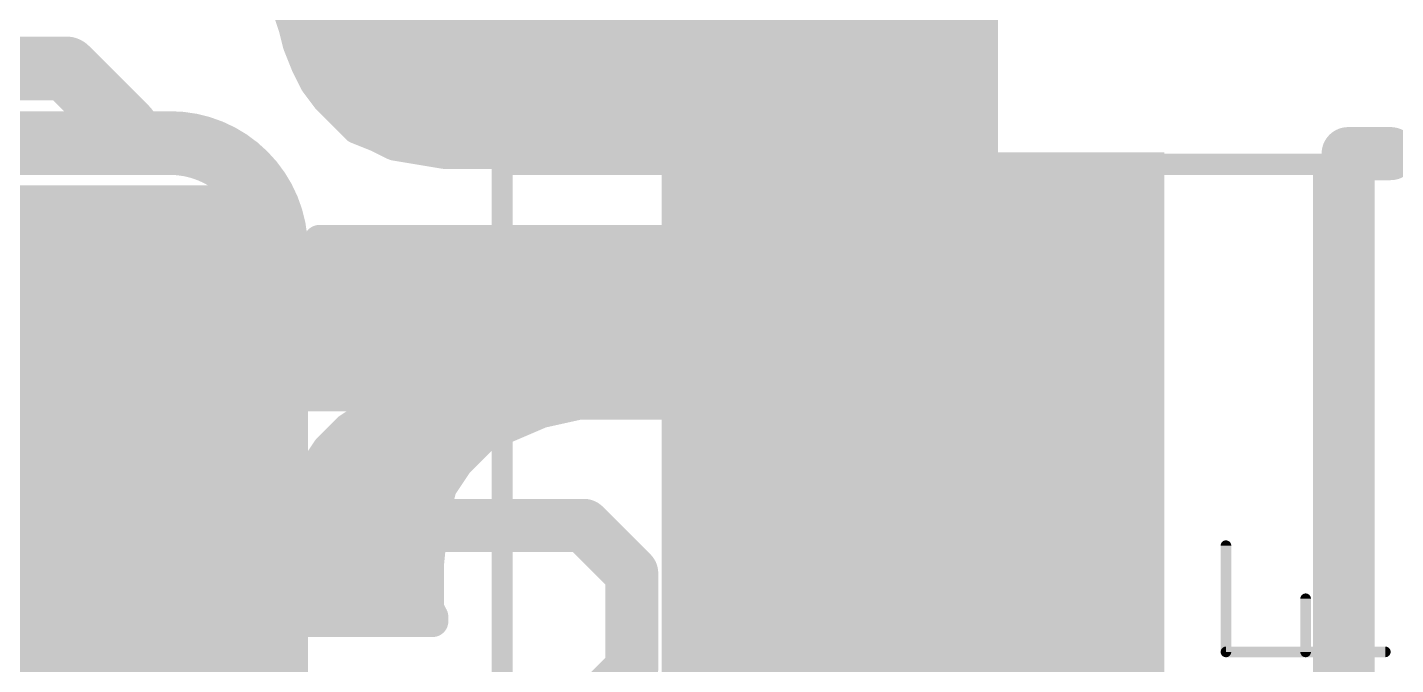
# Model space of a CAD drawing. Extents: x -33 to 74, y -9 to 23.
# Drawn here: x 5.501 to 8.775, y 7.896 to 9.421 of the extents above; entities that cross this region are included whole.
import ezdxf

# ---------------------------------------------------------------- set-up
doc = ezdxf.new("R2010")
doc.units = 0
for name, color, linetype in [('1', 12, 'CONTINUOUS'), ('16', 132, 'CONTINUOUS'), ('21', 41, 'CONTINUOUS'), ('22', 40, 'CONTINUOUS'), ('27', 253, 'CONTINUOUS'), ('29', 253, 'CONTINUOUS'), ('31', 253, 'CONTINUOUS'), ('39', 12, 'CONTINUOUS'), ('51', 53, 'CONTINUOUS')]:
    doc.layers.add(name, color=color, linetype=linetype)

# ---------------------------------------------------------------- blocks, each defined once
blk = doc.blocks.new('RECT')
blk.add_solid([(-0.5, -0.5), (0.5, -0.5), (-0.5, 0.5), (0.5, 0.5)])

msp = doc.modelspace()

# ---------------------------------------------------------------- linework, layer by layer
at = {"layer": '1', "const_width": 0.4064}
for points in [[(7.62, 9.525), (8.255, 10.16)], [(7.62, 9.525), (7.62, 8.47)]]:
    msp.add_lwpolyline(points, dxfattribs=at)
at = {"layer": '1', "const_width": 0.2032}
for points in [[(7.5482, 9.5968, 1), (7.6918, 9.4532)], [(7.5184, 8.47, 1), (7.7216, 8.47)]]:
    msp.add_lwpolyline(points, format="xyb", dxfattribs=at)
at = {"layer": '16', "const_width": 0.4064}
msp.add_lwpolyline([(9.271, 8.001), (7.62, 6.35)], dxfattribs=at)
at = {"layer": '21'}
for points, const_width in [([(5.842, 9.144), (4.318, 9.144)], 0.1524), ([(8.6614, 6.1214), (8.6614, 9.1186)], 0.127), ([(8.6614, 9.1186), (8.763, 9.1186)], 0.127), ([(6.096, 8.89), (6.096, 6.35)], 0.1524), ([(6.8325, 8.2291), (6.2605, 8.2291)], 0.127), ([(6.9469, 8.1147), (6.8325, 8.2291)], 0.127), ([(6.9469, 7.8859), (6.9469, 8.1147)], 0.127), ([(6.8325, 7.7715), (6.9469, 7.8859)], 0.127)]:
    msp.add_lwpolyline(points, dxfattribs=dict(at, const_width=const_width))
for points, const_width in [([(6.096, 8.89, 0.4142), (5.842, 9.144)], 0.1524), ([(5.842, 9.1821, 1), (5.842, 9.1059)], 0.0762), ([(5.842, 9.1059, 1), (5.842, 9.1821)], 0.0762), ([(8.6932, 9.1186, 1), (8.6296, 9.1186)], 0.0635), ([(8.6614, 9.1504, 1), (8.6614, 9.0869)], 0.0635), ([(8.763, 9.0869, 1), (8.763, 9.1504)], 0.0635), ([(6.1341, 8.89, 1), (6.0579, 8.89)], 0.0762), ([(6.0579, 8.89, 1), (6.1341, 8.89)], 0.0762), ([(6.2605, 8.2609, 1), (6.2605, 8.1974)], 0.0635), ([(6.855, 8.2516, 1), (6.8101, 8.2067)], 0.0635), ([(6.8325, 8.1974, 1), (6.8325, 8.2609)], 0.0635), ([(6.9787, 8.1147, 1), (6.9152, 8.1147)], 0.0635), ([(6.9244, 8.0923, 1), (6.9694, 8.1372)], 0.0635), ([(6.9694, 7.8635, 1), (6.9244, 7.9084)], 0.0635), ([(6.9152, 7.8859, 1), (6.9787, 7.8859)], 0.0635)]:
    msp.add_lwpolyline(points, format="xyb", dxfattribs=dict(at, const_width=const_width))
at = {"layer": '22'}
for points, const_width in [([(6.12, 9.48), (6.14, 9.42)], 0.0762), ([(7.55, 9.08), (7.55, 9.47)], 0.0762), ([(6.1304, 9.4488), (7.55, 9.4488)], 0.0762), ([(6.14, 9.42), (6.15, 9.38)], 0.0762), ([(5.5941, 9.3225), (5.3059, 9.3225)], 0.1524), ([(5.7381, 9.1785), (5.5941, 9.3225)], 0.1524), ([(6.15, 9.38), (6.17, 9.33)], 0.0762), ([(6.153, 9.3726), (7.55, 9.3726)], 0.0762), ([(6.17, 9.33), (6.19, 9.29)], 0.0762), ([(6.1868, 9.2964), (7.55, 9.2964)], 0.0762), ([(6.19, 9.29), (6.22, 9.25)], 0.0762), ([(6.22, 9.25), (6.26, 9.21)], 0.0762), ([(6.2498, 9.2202), (7.55, 9.2202)], 0.0762), ([(6.26, 9.21), (6.29, 9.18)], 0.0762), ([(6.29, 9.18), (6.34, 9.16)], 0.0762), ([(6.34, 9.16), (6.38, 9.14)], 0.0762), ([(6.372, 9.144), (7.55, 9.144)], 0.0762), ([(6.38, 9.14), (6.44, 9.13)], 0.0762), ([(6.44, 9.13), (6.5, 9.12)], 0.0762), ([(6.5, 9.12), (7.4, 9.12)], 0.0762), ([(7.4, 9.12), (7.42, 9.11)], 0.0762), ([(7.42, 9.11), (7.46, 9.11)], 0.0762), ([(7.46, 9.11), (7.48, 9.1)], 0.0762), ([(7.48, 9.1), (7.49, 9.1)], 0.0762), ([(7.49, 9.1), (7.51, 9.09)], 0.0762), ([(7.51, 9.09), (7.52, 9.09)], 0.0762), ([(7.52, 9.09), (7.54, 9.08)], 0.0762), ([(7.54, 9.08), (7.55, 9.08)], 0.0762), ([(5.3059, 8.8904), (5.45, 8.8904)], 0.1524), ([(6.2, 8.91), (6.19, 8.86)], 0.0762), ([(6.37, 8.91), (6.2, 8.91)], 0.0762), ([(7.55, 8.91), (6.37, 8.91)], 0.0762), ([(7.55, 8.52), (7.55, 8.91)], 0.0762), ([(6.19, 8.86), (6.18, 8.81)], 0.0762), ([(6.1858, 8.8392), (7.55, 8.8392)], 0.0762), ([(6.18, 8.81), (6.17, 8.77)], 0.0762), ([(6.17, 8.77), (6.17, 8.72)], 0.0762), ([(6.17, 8.763), (7.55, 8.763)], 0.0762), ([(6.17, 8.72), (6.16, 8.67)], 0.0762), ([(6.1634, 8.6868), (7.55, 8.6868)], 0.0762), ([(5.5941, 8.4582), (5.7381, 8.6023)], 0.1524), ([(6.16, 8.67), (6.15, 8.63)], 0.0762), ([(6.15, 8.63), (6.14, 8.58)], 0.0762), ([(6.1461, 8.6106), (7.55, 8.6106)], 0.0762), ([(6.14, 8.58), (6.13, 8.54)], 0.0762), ([(6.13, 8.54), (6.4, 8.54)], 0.0762), ([(6.4, 8.53), (6.33, 8.5)], 0.0762), ([(6.4, 8.54), (6.4, 8.53)], 0.0762), ([(6.4, 8.5344), (7.55, 8.5344)], 0.0762), ([(6.73, 8.5), (6.82, 8.52)], 0.0762), ([(6.82, 8.52), (7.55, 8.52)], 0.0762), ([(5.3059, 8.4582), (5.5941, 8.4582)], 0.1524), ([(6.33, 8.5), (6.27, 8.46)], 0.0762), ([(6.66, 8.47), (6.73, 8.5)], 0.0762), ([(6.27, 8.46), (6.22, 8.41)], 0.0762), ([(6.2682, 8.4582), (6.6325, 8.4582)], 0.0762), ([(6.59, 8.44), (6.66, 8.47)], 0.0762), ([(6.22, 8.41), (6.18, 8.35)], 0.0762), ([(6.53, 8.38), (6.59, 8.44)], 0.0762), ([(6.2013, 8.382), (6.532, 8.382)], 0.0762), ([(6.49, 8.32), (6.53, 8.38)], 0.0762), ([(6.18, 8.35), (6.14, 8.29)], 0.0762), ([(6.47, 8.24), (6.49, 8.32)], 0.0762), ([(6.14, 8.29), (6.12, 8.22)], 0.0762), ([(6.1505, 8.3058), (6.4865, 8.3058)], 0.0762), ([(6.12, 8.22), (6.1, 8.15)], 0.0762), ([(6.1227, 8.2296), (6.469, 8.2296)], 0.0762), ([(6.46, 8.14), (6.47, 8.24)], 0.0762), ([(6.1, 8.15), (6.1, 8.01)], 0.0762), ([(6.101, 8.1534), (6.4613, 8.1534)], 0.0762), ([(6.46, 8.03), (6.46, 8.14)], 0.0762), ([(6.1, 8.0772), (6.46, 8.0772)], 0.0762), ([(6.47, 8.01), (6.46, 8.03)], 0.0762), ([(6.1, 8.01), (6.11, 8)], 0.0762), ([(6.109, 8.001), (6.47, 8.001)], 0.0762), ([(6.11, 8), (6.47, 8)], 0.0762), ([(6.47, 8), (6.47, 8.01)], 0.0762)]:
    msp.add_lwpolyline(points, dxfattribs=dict(at, const_width=const_width))
for points, const_width in [([(6.1304, 9.4679, 1), (6.1304, 9.4298)], 0.0381), ([(7.55, 9.4298, 1), (7.55, 9.4679)], 0.0381), ([(6.1585, 9.4246, 1), (6.1215, 9.4154)], 0.0381), ([(6.1219, 9.414, 1), (6.1581, 9.426)], 0.0381), ([(5.621, 9.3495, 1), (5.5671, 9.2956)], 0.0762), ([(5.5941, 9.2844, 1), (5.5941, 9.3606)], 0.0762), ([(6.1677, 9.3871, 1), (6.1323, 9.3729)], 0.0381), ([(6.1315, 9.3754, 1), (6.1685, 9.3846)], 0.0381), ([(6.153, 9.3917, 1), (6.153, 9.3536)], 0.0381), ([(7.55, 9.3536, 1), (7.55, 9.3917)], 0.0381), ([(6.187, 9.3385, 1), (6.153, 9.3215)], 0.0381), ([(6.1523, 9.3229, 1), (6.1877, 9.3371)], 0.0381), ([(6.1868, 9.3155, 1), (6.1868, 9.2774)], 0.0381), ([(7.55, 9.2774, 1), (7.55, 9.3155)], 0.0381), ([(6.2052, 9.3014, 1), (6.1748, 9.2786)], 0.0381), ([(6.173, 9.2815, 1), (6.207, 9.2985)], 0.0381), ([(6.2335, 9.2635, 1), (6.2065, 9.2365)], 0.0381), ([(6.2048, 9.2386, 1), (6.2352, 9.2614)], 0.0381), ([(5.7112, 9.1515, 1), (5.7651, 9.2054)], 0.0762), ([(6.2498, 9.2393, 1), (6.2498, 9.2012)], 0.0381), ([(6.2735, 9.2235, 1), (6.2465, 9.1965)], 0.0381), ([(6.2465, 9.1965, 1), (6.2735, 9.2235)], 0.0381), ([(7.55, 9.2012, 1), (7.55, 9.2393)], 0.0381), ([(6.2971, 9.1977, 1), (6.2829, 9.1623)], 0.0381), ([(6.2765, 9.1665, 1), (6.3035, 9.1935)], 0.0381), ([(6.3485, 9.177, 1), (6.3315, 9.143)], 0.0381), ([(6.3329, 9.1423, 1), (6.3471, 9.1777)], 0.0381), ([(6.372, 9.1631, 1), (6.372, 9.125)], 0.0381), ([(6.3831, 9.1588, 1), (6.3769, 9.1212)], 0.0381), ([(6.3715, 9.123, 1), (6.3885, 9.157)], 0.0381), ([(7.55, 9.125, 1), (7.55, 9.1631)], 0.0381), ([(6.4431, 9.1488, 1), (6.4369, 9.1112)], 0.0381), ([(6.4369, 9.1112, 1), (6.4431, 9.1488)], 0.0381), ([(6.5, 9.1391, 1), (6.5, 9.101)], 0.0381), ([(6.4969, 9.1012, 1), (6.5031, 9.1388)], 0.0381), ([(7.4085, 9.137, 1), (7.3915, 9.103)], 0.0381), ([(7.4, 9.101, 1), (7.4, 9.1391)], 0.0381), ([(7.42, 9.1291, 1), (7.42, 9.091)], 0.0381), ([(7.4115, 9.093, 1), (7.4285, 9.127)], 0.0381), ([(7.4685, 9.127, 1), (7.4515, 9.093)], 0.0381), ([(7.46, 9.091, 1), (7.46, 9.1291)], 0.0381), ([(7.48, 9.119, 1), (7.48, 9.0809)], 0.0381), ([(7.4985, 9.117, 1), (7.4815, 9.083)], 0.0381), ([(7.4715, 9.083, 1), (7.4885, 9.117)], 0.0381), ([(7.49, 9.0809, 1), (7.49, 9.119)], 0.0381), ([(7.51, 9.109, 1), (7.51, 9.0709)], 0.0381), ([(7.5285, 9.107, 1), (7.5115, 9.073)], 0.0381), ([(7.5015, 9.073, 1), (7.5185, 9.107)], 0.0381), ([(7.52, 9.0709, 1), (7.52, 9.109)], 0.0381), ([(7.54, 9.0991, 1), (7.54, 9.061)], 0.0381), ([(7.5315, 9.063, 1), (7.5485, 9.097)], 0.0381), ([(7.55, 9.061, 1), (7.55, 9.0991)], 0.0381), ([(7.531, 9.08, 1), (7.5691, 9.08)], 0.0381), ([(5.45, 8.8523, 1), (5.45, 8.9285)], 0.0762), ([(6.2, 8.9291, 1), (6.2, 8.891)], 0.0381), ([(6.2187, 8.9063, 1), (6.1813, 8.9137)], 0.0381), ([(6.37, 8.9291, 1), (6.37, 8.891)], 0.0381), ([(6.37, 8.891, 1), (6.37, 8.9291)], 0.0381), ([(7.5691, 8.91, 1), (7.531, 8.91)], 0.0381), ([(7.55, 8.891, 1), (7.55, 8.9291)], 0.0381), ([(6.1858, 8.8582, 1), (6.1858, 8.8201)], 0.0381), ([(6.1713, 8.8637, 1), (6.2087, 8.8563)], 0.0381), ([(6.2087, 8.8563, 1), (6.1713, 8.8637)], 0.0381), ([(7.55, 8.8201, 1), (7.55, 8.8582)], 0.0381), ([(6.1985, 8.8054, 1), (6.1615, 8.8146)], 0.0381), ([(6.189, 8.77, 1), (6.1509, 8.77)], 0.0381), ([(6.1613, 8.8137, 1), (6.1987, 8.8063)], 0.0381), ([(6.17, 8.782, 1), (6.17, 8.7439)], 0.0381), ([(6.1515, 8.7746, 1), (6.1885, 8.7654)], 0.0381), ([(7.55, 8.7439, 1), (7.55, 8.782)], 0.0381), ([(6.1887, 8.7163, 1), (6.1513, 8.7237)], 0.0381), ([(6.1634, 8.7058, 1), (6.1634, 8.6677)], 0.0381), ([(6.1509, 8.72, 1), (6.189, 8.72)], 0.0381), ([(7.55, 8.6677, 1), (7.55, 8.7058)], 0.0381), ([(5.7651, 8.5753, 1), (5.7112, 8.6292)], 0.0762), ([(6.1413, 8.6737, 1), (6.1787, 8.6663)], 0.0381), ([(6.1785, 8.6654, 1), (6.1415, 8.6746)], 0.0381), ([(6.1461, 8.6296, 1), (6.1461, 8.5915)], 0.0381), ([(6.1315, 8.6346, 1), (6.1685, 8.6254)], 0.0381), ([(6.1687, 8.6263, 1), (6.1313, 8.6337)], 0.0381), ([(7.55, 8.5915, 1), (7.55, 8.6296)], 0.0381), ([(6.1585, 8.5754, 1), (6.1215, 8.5846)], 0.0381), ([(6.1213, 8.5837, 1), (6.1587, 8.5763)], 0.0381), ([(6.13, 8.5591, 1), (6.13, 8.521)], 0.0381), ([(6.1115, 8.5446, 1), (6.1485, 8.5354)], 0.0381), ([(6.4, 8.5534, 1), (6.4, 8.5153)], 0.0381), ([(6.4191, 8.54, 1), (6.381, 8.54)], 0.0381), ([(6.381, 8.53, 1), (6.4191, 8.53)], 0.0381), ([(6.4075, 8.5125, 1), (6.3925, 8.5475)], 0.0381), ([(6.4, 8.521, 1), (6.4, 8.5591)], 0.0381), ([(6.82, 8.539, 1), (6.82, 8.5009)], 0.0381), ([(6.8241, 8.5014, 1), (6.8159, 8.5386)], 0.0381), ([(7.55, 8.5153, 1), (7.55, 8.5534)], 0.0381), ([(7.55, 8.5009, 1), (7.55, 8.539)], 0.0381), ([(5.5671, 8.4851, 1), (5.621, 8.4313)], 0.0762), ([(5.5941, 8.4201, 1), (5.5941, 8.4963)], 0.0762), ([(6.3225, 8.5175, 1), (6.3375, 8.4825)], 0.0381), ([(6.3406, 8.4841, 1), (6.3194, 8.5159)], 0.0381), ([(6.7259, 8.5186, 1), (6.7341, 8.4814)], 0.0381), ([(6.7375, 8.4825, 1), (6.7225, 8.5175)], 0.0381), ([(7.531, 8.52, 1), (7.5691, 8.52)], 0.0381), ([(6.2682, 8.4772, 1), (6.2682, 8.4391)], 0.0381), ([(6.2594, 8.4759, 1), (6.2806, 8.4441)], 0.0381), ([(6.2835, 8.4465, 1), (6.2565, 8.4735)], 0.0381), ([(6.6325, 8.4391, 1), (6.6325, 8.4772)], 0.0381), ([(6.6525, 8.4875, 1), (6.6675, 8.4525)], 0.0381), ([(6.6675, 8.4525, 1), (6.6525, 8.4875)], 0.0381), ([(6.2359, 8.3994, 1), (6.2041, 8.4206)], 0.0381), ([(6.5825, 8.4575, 1), (6.5975, 8.4225)], 0.0381), ([(6.6035, 8.4265, 1), (6.5765, 8.4535)], 0.0381), ([(6.2013, 8.401, 1), (6.2013, 8.3629)], 0.0381), ([(6.2065, 8.4235, 1), (6.2335, 8.3965)], 0.0381), ([(6.5459, 8.3694, 1), (6.5141, 8.3906)], 0.0381), ([(6.532, 8.3629, 1), (6.532, 8.401)], 0.0381), ([(6.1959, 8.3394, 1), (6.1641, 8.3606)], 0.0381), ([(6.5165, 8.3935, 1), (6.5435, 8.3665)], 0.0381), ([(6.1641, 8.3606, 1), (6.1959, 8.3394)], 0.0381), ([(6.4741, 8.3306, 1), (6.5059, 8.3094)], 0.0381), ([(6.5085, 8.3154, 1), (6.4715, 8.3246)], 0.0381), ([(6.1241, 8.3006, 1), (6.1559, 8.2794)], 0.0381), ([(6.1583, 8.2848, 1), (6.1217, 8.2952)], 0.0381), ([(6.1505, 8.3248, 1), (6.1505, 8.2867)], 0.0381), ([(6.4865, 8.2867, 1), (6.4865, 8.3248)], 0.0381), ([(6.1383, 8.2148, 1), (6.1017, 8.2252)], 0.0381), ([(6.1227, 8.2486, 1), (6.1227, 8.2105)], 0.0381), ([(6.489, 8.2381, 1), (6.451, 8.2419)], 0.0381), ([(6.4515, 8.2446, 1), (6.4885, 8.2354)], 0.0381), ([(6.469, 8.2105, 1), (6.469, 8.2486)], 0.0381), ([(6.1017, 8.2252, 1), (6.1383, 8.2148)], 0.0381), ([(6.1191, 8.15, 1), (6.081, 8.15)], 0.0381), ([(6.101, 8.1724, 1), (6.101, 8.1343)], 0.0381), ([(6.4613, 8.1343, 1), (6.4613, 8.1724)], 0.0381), ([(6.0817, 8.1552, 1), (6.1183, 8.1448)], 0.0381), ([(6.479, 8.14, 1), (6.4409, 8.14)], 0.0381), ([(6.441, 8.1419, 1), (6.479, 8.1381)], 0.0381), ([(6.1, 8.0963, 1), (6.1, 8.0582)], 0.0381), ([(6.46, 8.0582, 1), (6.46, 8.0963)], 0.0381), ([(6.477, 8.0385, 1), (6.443, 8.0215)], 0.0381), ([(6.1135, 8.0235, 1), (6.0865, 7.9965)], 0.0381), ([(6.081, 8.01, 1), (6.1191, 8.01)], 0.0381), ([(6.109, 8.0201, 1), (6.109, 7.982)], 0.0381), ([(6.11, 8.0191, 1), (6.11, 7.9809)], 0.0381), ([(6.0965, 7.9865, 1), (6.1235, 8.0135)], 0.0381), ([(6.4409, 8.03, 1), (6.479, 8.03)], 0.0381), ([(6.4891, 8.01, 1), (6.451, 8.01)], 0.0381), ([(6.453, 8.0015, 1), (6.487, 8.0185)], 0.0381), ([(6.47, 7.982, 1), (6.47, 8.0201)], 0.0381), ([(6.47, 7.9809, 1), (6.47, 8.0191)], 0.0381), ([(6.451, 8, 1), (6.4891, 8)], 0.0381)]:
    msp.add_lwpolyline(points, format="xyb", dxfattribs=dict(at, const_width=const_width))
at = {"layer": '27', "const_width": 0.0254}
for points in [[(8.369, 7.9264), (8.369, 8.1806)], [(8.5596, 7.9264), (8.5596, 8.0535)], [(8.7503, 7.9264), (8.369, 7.9264)]]:
    msp.add_lwpolyline(points, dxfattribs=at)
at = {"layer": '27', "const_width": 0.0127}
for points in [[(8.3753, 8.1806, 1), (8.3626, 8.1806)], [(8.566, 8.0535, 1), (8.5533, 8.0535)], [(8.369, 7.9328, 1), (8.369, 7.9201)], [(8.3626, 7.9264, 1), (8.3753, 7.9264)], [(8.5533, 7.9264, 1), (8.566, 7.9264)], [(8.7503, 7.9201, 1), (8.7503, 7.9328)]]:
    msp.add_lwpolyline(points, format="xyb", dxfattribs=at)
at = {"layer": '39', "const_width": 0.0508}
for points in [[(6.637, 6.147), (6.637, 9.093)], [(6.637, 9.093), (8.603, 9.093)], [(8.603, 9.093), (8.603, 6.147)]]:
    msp.add_lwpolyline(points, dxfattribs=at)
at = {"layer": '39', "const_width": 0.0254}
for points in [[(6.6497, 9.093, 1), (6.6243, 9.093)], [(6.637, 9.1057, 1), (6.637, 9.0803)], [(8.6157, 9.093, 1), (8.5903, 9.093)], [(8.603, 9.0803, 1), (8.603, 9.1057)]]:
    msp.add_lwpolyline(points, format="xyb", dxfattribs=at)
at = {"layer": '51'}
for points, const_width in [([(5.588, 8.636), (4.572, 8.636)], 0.127), ([(5.588, 6.604), (5.588, 8.636)], 0.127), ([(7.188, 7.264), (7.188, 7.976)], 0.1016), ([(8.039, 7.264), (8.039, 7.976)], 0.1016)]:
    msp.add_lwpolyline(points, dxfattribs=dict(at, const_width=const_width))
for points, const_width in [([(5.6197, 8.636, 1), (5.5563, 8.636)], 0.0635), ([(5.588, 8.6043, 1), (5.588, 8.6678)], 0.0635), ([(7.2134, 7.976, 1), (7.1626, 7.976)], 0.0508), ([(8.0644, 7.976, 1), (8.0136, 7.976)], 0.0508)]:
    msp.add_lwpolyline(points, format="xyb", dxfattribs=dict(at, const_width=const_width))

# ---------------------------------------------------------------- block references
at = {"layer": '1', "xscale": 1.1, "rotation": 90}
msp.add_blockref('RECT', (7.62, 8.47), dxfattribs=at)
at = {"layer": '1', "xscale": 0.635, "yscale": 1.27, "rotation": 90}
for p in [(5.08, 8.4328), (5.08, 7.62)]:
    msp.add_blockref('RECT', p, dxfattribs=at)
at = {"layer": '29', "rotation": 90}
for p, xscale, yscale in [((7.62, 8.47), 1.3032, 1.2032), ((5.08, 8.4328), 0.8382, 1.4732), ((5.08, 7.62), 0.8382, 1.4732)]:
    msp.add_blockref('RECT', p, dxfattribs=dict(at, xscale=xscale, yscale=yscale))
at = {"layer": '31', "xscale": 2.8448, "yscale": 1.9812, "rotation": 90}
msp.add_blockref('RECT', (5.08, 7.62), dxfattribs=at)
at = {"layer": '31', "xscale": 1.1, "rotation": 90}
msp.add_blockref('RECT', (7.62, 8.47), dxfattribs=at)
at = {"layer": '51', "xscale": 0.5001, "yscale": 0.95, "rotation": 90}
msp.add_blockref('RECT', (7.6149, 8.2003), dxfattribs=at)

doc.saveas('drawing.dxf')
